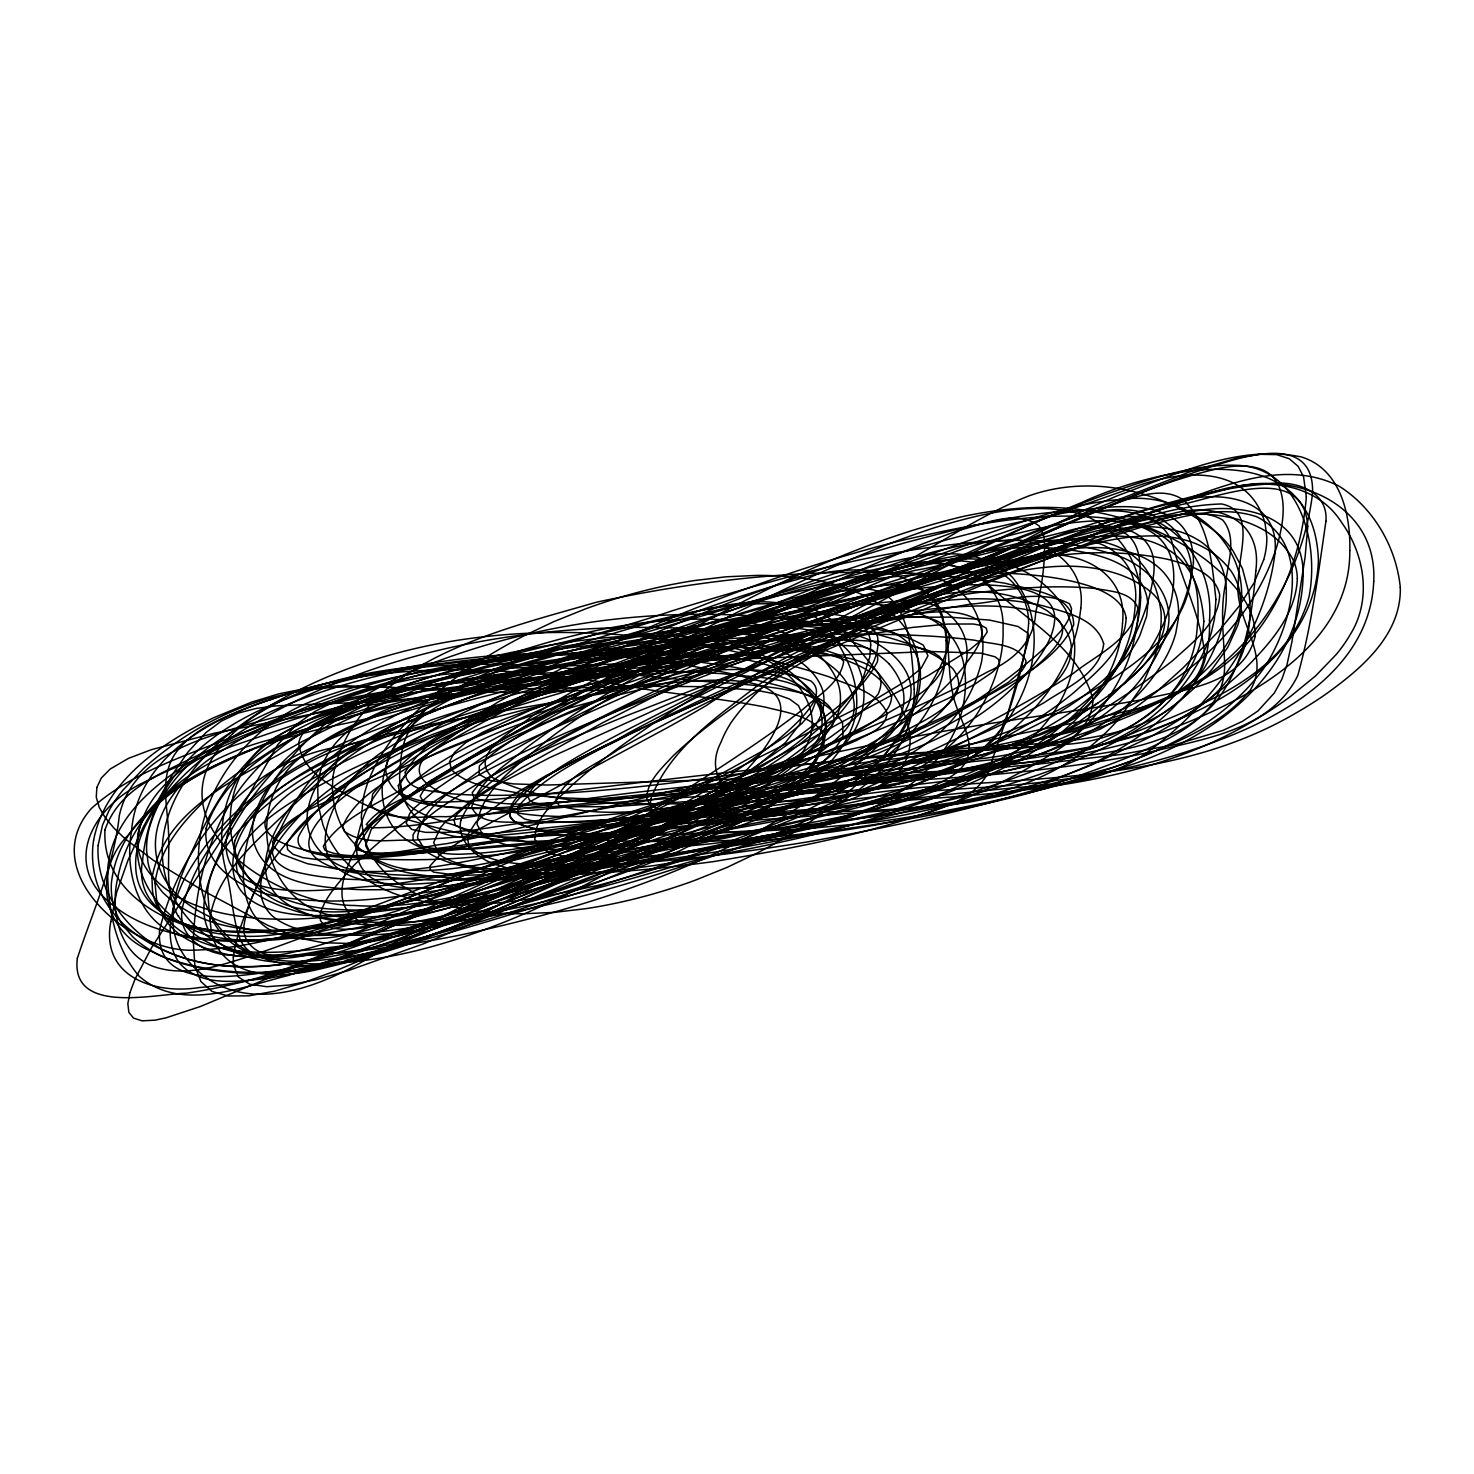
<?xml version="1.0" encoding="UTF-8"?>
<svg xmlns="http://www.w3.org/2000/svg" width="1474" height="1474" viewBox="0 0 1474 1474"><rect width="100%" height="100%" fill="white"/><g stroke="black" fill="none" stroke-linecap="round" stroke-linejoin="round"><path stroke-width="1.5" d="M1040.423 729.096C1060.893 706.672 1075.338 677.395 1074.693 646.515A338.228 169.621 -19.7 0 0 1065.186 608.965C999.225 508.327 858.052 586.67 770.386 608.909C655.893 647.068 534.491 668.993 429.468 731.417A497.77 249.64 -19.7 0 0 386.704 757.323C355.197 780.243 316.947 800.511 298.651 836.384A40.166 20.139 -19.7 0 0 304.381 850.148C336.975 862.714 373.272 855.196 407.248 854.201C459.206 849.872 511.036 843.847 563.086 840.53C713.084 826.066 881.415 847.9 1011.053 755.407A191.03 95.81 -19.7 0 0 1040.478 729.096M396.709 733.278L414.323 713.527L435.143 694.217A295.205 148.045 -19.7 0 1 523.159 636.234M232.505 733.886C142.554 817.941 272.506 905.165 354.221 905.478C430.04 910.582 503.518 885.137 573.183 858.163C661.439 822.658 747.042 780.999 834.229 743.007C885.929 719.957 938.441 698.418 988.317 671.518C1013.338 660.536 1034.472 641.466 1035.651 612.539C1041.234 588.9 1045.563 564.56 1044.292 540.166A147.934 74.197 -19.7 0 0 1043.721 535.688L1039.096 525.905C1015.531 508.862 984.521 524.081 959.592 530.179C899.822 550.963 842.741 578.508 784.831 603.824C705.678 639.827 624.184 670.91 539.981 692.946C464.771 715.701 365.478 731.38 331.632 813.114C295.003 901.48 425.249 885.985 473.504 877.325C611.821 850.48 754.356 840.899 888.472 795.739A287.522 144.194 -19.7 0 0 950.251 768.986L971.55 757.286L985.314 747.779L994.231 739.34L1001.657 728.727L1008.179 712.329L1027.968 641.448L1028.907 636.879L1027.525 632.917L1018 626.468L989.551 620.075L948.648 617.109L883.423 617.459A963.904 483.417 -19.7 0 0 833.068 620.167C731.141 626.708 631.167 649.85 529.35 657.349C437.41 665.456 338.154 663.503 257.213 714.245A136.585 68.504 -19.7 0 0 232.542 733.905M845.376 794.947L866.196 775.637L883.81 755.886A295.205 148.045 -19.7 0 0 917.307 690.403L919.242 671.941L917.233 654.511M1108.669 695.231C1142.571 673.286 1195.617 617.993 1142.092 585.657A206.765 103.696 -19.7 0 0 1121.217 575.155C1071.119 557.006 1016.71 569.775 967.331 583.962C903.193 603.64 840.77 628.477 776.909 649.039C647.639 700.795 489.036 700.647 387.072 805.688C363.857 831.852 309.614 906.989 368.426 924.53C429.966 927.533 488.097 900.761 546.836 886.15C677.782 847.974 816.301 837.656 942.844 784.223A471.072 236.245 -19.7 0 0 1038.101 739.487L1075.08 718.004L1098.001 702.914M270.94 705.106C439.473 607.233 649.057 619.135 829.125 676.842C849.227 685.742 876.809 691.03 886.961 712.734C886.482 728.267 867.817 734.052 856.468 740.501C826.195 753.711 794.431 763.035 762.942 772.8C676.142 798.595 589.029 824.685 506.835 863.193C435.641 893.834 368.076 935.566 291.76 952.499C252.92 962.282 211.003 947.192 186.277 916.275A396.322 198.75 -19.7 0 1 168.22 885.303C146.903 826.527 186.129 766.222 231.989 731.767A246.766 123.761 -19.7 0 1 270.976 705.125M523.141 636.215L553.69 621.696L585.436 608.909A295.205 148.045 -19.7 0 1 694.309 580.572L726.111 576.795L756.678 575.413A295.205 148.045 -19.7 0 1 844.842 587.555L865.735 595.993L883.442 606.551A295.205 148.045 -19.7 0 1 917.215 654.511M639.9 729.427C603.419 746.507 566.385 763.016 532.63 785.2C519.143 791.833 496.406 814.588 519.714 824.316C578.14 845.007 642.056 840.954 703.153 841.488A731.878 367.044 -19.7 0 0 749.142 839.111C842.188 831.41 934.903 817.296 1025.407 794.118C1110.677 769.668 1207.003 744.849 1262.592 669.933C1291.556 628.219 1314.218 545.196 1256.548 516.674C1218.943 504.329 1179.016 517.706 1142.239 526.955C1078.213 546.117 1015.899 570.53 953.475 594.243A1915.021 960.403 -19.7 0 0 886.04 621.236L795.647 659.652L653.479 723.237M252.57 749.511C193.076 774.605 118.989 811.271 111.361 883.46A260.032 130.412 -19.7 0 0 113.203 903.746L115.101 910.103A251.151 125.953 -19.7 0 0 122.618 924.861L132.531 936.58A266.26 133.526 -19.7 0 0 165.328 957.768C275.841 996.258 392.876 951.117 496.13 909.955A863.082 432.84 -19.7 0 0 542.856 890.056C608.043 861.129 671.241 827.983 733.923 794.062C783.763 764.251 840.475 739.893 878.099 694.162C896.155 654.861 822.639 655.985 801.211 650.882C745.494 645.981 689.408 646.22 633.544 648.542A934.313 468.566 -19.7 0 0 587.039 651.545C494.306 662.342 398.717 667.906 310.719 701.606C239.322 730.035 185.742 808.01 201.035 885.966C211.224 949.606 282.087 976.949 339.204 961.951M261.967 745.715L298.669 732.338A453.808 227.586 -19.7 0 1 428.16 699.542L473.154 692.817L594.004 678.316L783.836 649.186L836.882 644.949L861.848 646.589L870.323 649.131A35.136 17.614 -19.7 0 1 877.288 661.918C859.655 696.189 823.487 716.143 794.412 739.745C657.957 835.869 509.009 919.831 345.929 960.293M267.402 700.703C206.157 720.233 136.806 760.363 131.481 831.686C123.466 875.998 141.928 933.282 193.499 938.293C266.739 948.574 340.328 931.015 411.891 916.754C491.026 898.09 570.53 878.909 645.981 848.121A383.056 192.099 -19.7 0 0 682.978 831.631C735.766 803.533 794.375 776.853 830.82 727.659C840.659 713.176 825.477 699.21 811.769 696.17C786.066 687.805 758.907 685.797 732.154 683.254C629.343 677.837 526.789 656.63 423.572 667.132C365.736 672.494 308.6 685.318 254.081 705.401C225.264 716.917 192.818 728.045 174.448 754.743C159.505 778.622 167.778 807.402 168.589 833.565C169.952 860.982 164.167 890.628 177.967 915.815M268.747 700.316C389.965 656.022 521.151 666.764 645.575 689.261C685.594 695.378 725.963 699.321 765.706 707.207C785.292 712.347 808.931 714.945 822.363 731.804L823.948 744.996C807.863 779.359 770.92 796.586 740.574 816.209C684.747 847.182 625.824 872.111 565.961 894.092C464.678 927.975 358.901 962.817 250.709 954.802M1003.665 771.436L957.621 779.691L887.938 787.982L611.986 806.683L552.732 806.831L532.556 802.353L529.332 799.848L528.134 796.752C532.519 782.491 548.568 776.006 559.604 767.549C583.391 752.735 608.228 739.764 633.046 726.811C720.583 682.665 806.61 635.644 893.299 589.895C963.628 553.395 1035.761 520.138 1110.162 492.795C1151.526 478.718 1194.29 463.444 1238.621 465.379C1301.56 469.082 1318.99 545.269 1309.096 596.491C1287.226 678.759 1194.032 707.483 1124.128 736.889A468.935 235.177 -19.7 0 1 1075.265 753.177A432.674 216.991 -19.7 0 1 1003.665 771.436M624.865 655.23L743.854 633.304L815.748 621.641A1136.878 570.162 -19.7 0 1 872.313 614.326C932.95 611.028 998.69 595.128 1056.821 618.398C1072.648 632.217 1051.865 651.324 1041.621 661.384C1020.266 680.804 995.963 696.631 971.311 711.5A427.736 214.522 -19.7 0 1 927.496 735.6C845.081 779.599 752.68 796.973 663.318 820.871C593.322 840.567 525.647 867.467 456.092 888.546C404.429 902.899 349.633 919.887 295.795 907.781C214.135 888.398 209.013 772.781 279.139 735.029C379.242 678.795 498.396 679.864 608.522 658.104M655.617 646.109C724.766 637.413 795.241 611.728 865.072 625.142A57.597 28.89 -19.7 0 1 877.583 636.971C880.881 660.444 862.511 680.14 849.356 697.534A311.898 156.41 -19.7 0 1 831.981 716.253C761.358 785.384 665.658 818.07 576.26 855.049C507.001 881.968 440.615 915.52 376.681 953.291C324.298 985.609 247.135 1018.866 194.992 968.16A277.738 139.293 -19.7 0 1 183.531 954.544C160.777 920.439 178.888 878.412 194.697 845.523C213.914 804.196 238.088 762.979 276.651 736.889C386.133 670.91 518.811 670.173 641.411 648.486M588.955 661.347C694.236 648.634 794.504 607.528 900.577 601.134C940.983 595.275 976.728 627.942 964.715 668.68C951.154 728.598 883.718 749.547 832.147 765.559C694.199 798.982 561.318 849.061 432.914 909.274C380.366 929.836 327.781 958.671 270.074 959.058C256.458 958.008 243.118 949.882 239.138 936.359C232.173 915.391 231.768 892.931 226.277 871.576C213.804 827.725 226.499 775.877 264.952 749.087A102.406 51.369 -19.7 0 1 271.713 744.407L275.933 741.698C367.376 684.765 477.76 678.74 581.401 662.379M376.128 858.955C346.427 857.149 316.265 854.754 287.927 845.044C276.633 841.267 259.756 831.723 266.481 817.388C284.408 790.285 316.468 777.351 343.792 761.874C382.079 742.749 421.619 726.258 461.509 710.818A1009.377 506.208 -19.7 0 1 539.889 682.499C708.589 625.547 885.653 599.144 1054.721 543.409C1096.251 529.092 1141.06 556.675 1135.256 603.879C1132.235 663.079 1090.871 719.404 1033.79 737.037C977.115 750.966 918.855 757.691 862.069 771.381C715.645 800.843 573.736 857.979 422.688 859.637A569.13 285.422 -19.7 0 1 376.128 858.955M192.412 937.022C285.68 951.117 378.007 918.818 464.402 887.274C557.412 850.332 652.042 817.867 746.526 785.052C778.106 772.358 834.818 752.256 819.526 707.889C803.588 673.047 766.388 653.645 730.975 643.935A286.896 143.881 -19.7 0 0 697.994 637.726C619.633 629.582 541.105 644.967 465.084 662.766A706.636 354.386 -19.7 0 0 405.682 678.777C316.744 706.543 227.715 736.982 145.631 781.552C92.051 805.762 58.37 866.657 116.243 907.671A288.241 144.544 -19.7 0 0 192.394 937.04M889.356 664.166C944.189 730.091 829.807 773.353 786.305 797.305C705.493 835.15 621.346 865.072 537.992 896.708C449.791 929.449 360.854 962.927 267.678 978.349C238.659 981.26 201.459 987.783 179.644 963.259C166.396 945.626 169.178 921.637 175.185 901.812A343.792 172.421 -19.7 0 1 183.863 879.978C250.893 754.467 403.655 716.088 531.359 684.581C606.09 668.533 680.435 650.181 755.941 638.021C794.173 632.954 835.887 630.614 870.747 650.089A226.517 113.59 -19.7 0 1 889.356 664.166M250.598 954.912A201.348 100.969 -19.7 0 1 178.262 915.704M845.357 794.947A295.205 148.045 -19.7 0 1 757.378 852.949L726.848 867.486L695.083 880.273A295.205 148.045 -19.7 0 1 586.21 908.61L554.427 912.369L523.86 913.751A295.205 148.045 -19.7 0 1 435.696 901.627L414.784 893.189L397.096 882.631A295.205 148.045 -19.7 0 1 363.323 834.653L361.277 817.222L363.212 798.761A295.205 148.045 -19.7 0 1 396.727 733.278M946.087 640.674C949.127 730.607 860.466 784.021 784.868 807.623C704.535 834.468 622.139 854.588 540.792 878.117C469.985 896.763 397.833 913.585 324.317 915.428C289.917 916.644 233.776 910.914 232.837 865.883A190.57 95.57 -19.7 0 1 235.269 848.084C253.51 793.03 311.862 766.848 359.914 742.822C428.05 712.163 498.175 686.221 567.877 659.431C643.567 631.977 718.133 600.729 796.015 579.835C851.788 561.152 942.641 562.644 946.087 640.674M969.229 746.341C970.537 770.662 943.784 781.386 925.267 789.364C860.503 813.593 793.288 830.673 727.401 851.548C598.297 886.077 466.226 935.972 330.471 919.021A339.333 170.173 -19.7 0 1 298.356 911.872C134.945 863.377 339.978 772.708 398.92 748.11C474.978 715.387 555.532 695.433 634.483 671.167C700.869 651.397 763.735 621.973 829.088 599.328C865.57 585.97 933.724 566.311 943.636 621.457C950.233 645.059 947.432 669.988 952.812 693.793C956.258 711.942 967.626 727.769 969.229 746.341M1140.047 574.27C1140.121 607.067 1137.744 640.877 1123.538 670.965A346.132 173.6 -19.7 0 1 1114.952 687.492C1101.631 710.45 1083.501 730.496 1062.478 746.636C959.979 816.909 834.468 841.47 713.969 861.535C646.754 870.655 578.821 876.514 510.962 872.829C481.814 869.678 450.841 867.854 425.673 851.161L417.492 837.729C421.546 806.038 453.863 790.525 476.636 772.929C510.244 750.763 545.693 731.546 581.53 713.287C709.694 646.92 848.066 604.395 985.019 560.525C1027.802 554.408 1143.621 481.814 1140.047 574.27M1209.491 620.13C1213.968 764.969 1023.435 736.226 929.726 752.624C807.807 762.684 686.239 776.724 564.837 791.704C532.003 795.61 499.17 799.498 466.153 801.377C444.706 801.395 421.03 805.762 401.96 793.399L400.615 783.026C413.07 760.695 436.286 747.908 456.424 733.481C495.78 708.865 537.089 687.621 578.858 667.427C684.249 617.846 793.104 575.321 904.999 542.782C970.74 525.463 1038.322 507.498 1106.974 510.925C1168.993 507.885 1214.429 559.494 1209.491 620.13M1400.3 587.573C1401.461 635.331 1360.52 669.38 1325.108 694.659A245.237 122.987 -19.7 0 1 1296.199 712.882C1188.32 776.337 1059.751 776.706 938.735 786.232C880.807 789.548 823.561 802.575 765.411 801.58C730.551 805.523 703.522 775.545 720.878 742.491A207.613 104.12 -19.7 0 1 730.864 722.923C775.158 659.265 852.543 632.438 920.789 602.774C998.746 571.378 1077.476 541.898 1155.376 510.373C1212.77 491.155 1279.174 456.295 1338.853 486.033C1373.455 507.517 1396.412 547.296 1400.3 587.573M182.371 907.597C176.475 937.169 205.863 954.784 231.529 955.226C263.809 958.671 296.348 955.594 328.61 953.715A694.051 348.067 -19.7 0 0 459.888 935.142C614.916 901.996 774.016 847.753 889.78 734.9C912.885 709.16 937.482 681.836 947.487 647.878C958.376 617.237 917.141 612.908 896.542 619.154C829.899 630.098 766.204 653.535 701.034 670.633C590.208 702.195 474.388 710.136 363.286 740.335C283.469 763.993 203.725 824.519 182.371 907.597M320.466 912.793L320.411 920.531L324.648 925.709C347.993 934.332 373.364 925.101 396.838 921.287C429.321 913.714 461.362 904.428 493.348 895.068C559.844 875.519 626.21 854.865 694.457 842.188C780.133 826.582 868.131 818.402 949.551 785.347C1029.202 754.43 1105.684 713.692 1172.77 660.555C1192.116 642.664 1218.666 623.557 1219.698 594.796C1214.687 571.599 1187.528 564.634 1167.684 559.309C1093.468 543.611 1016.526 557.891 945.976 582.654C856.136 615.616 767.42 651.582 678.206 686.221C564.487 733.26 443.6 776.964 354.257 865.035C341.618 879.628 326.804 894.055 320.466 912.793M398.293 785.66C402.715 814.772 441.555 819.599 464.384 828.72C545.012 850.682 630.024 852.893 712.716 843.533A507.959 254.744 -19.7 0 0 808.434 826.859C882.797 809.613 955.078 783.892 1024.283 751.758C1073.09 730.404 1118.158 698.326 1147.491 653.093A346.887 173.969 -19.7 0 0 1170.19 605.261C1200.997 473.578 1024.356 530.824 965.12 548.144C858.605 585.768 758.815 640.324 651.084 674.908C595.054 694.328 538.415 712.034 483.011 733.241C454.047 747.502 414.489 755.001 398.293 785.66M400.228 768.359C393.945 815.398 438.11 842.925 480.874 836.642C573.073 831.078 663.687 810.608 754.522 794.781C857.297 773.574 962.725 756.199 1058.056 710.21C1113.239 679.367 1193.903 638.187 1191.268 564.524A245.642 123.19 -19.7 0 0 1184.709 543.961C1161.659 500.349 1103.952 505.398 1064.615 520.322C966.318 556.619 868.37 595.349 764.287 612.447C667.998 633.286 568.651 643.862 476.102 679.201C447.377 691.711 416.387 709.16 404.908 740.169C401.831 749.253 400.578 758.834 400.228 768.359M1307.751 526.439L1305.098 557.135L1291.943 641.761L1286.931 665.032L1281.717 679.514L1274.328 693.001L1257.893 711.002L1242.379 721.376L1223.015 730.367L1175.699 744.481L1121.438 754.43L1038.433 764.066A1718.094 861.645 -19.7 0 1 963.185 770.147L872.663 774.661L547.167 785.034L513.339 783.892L489.737 780.336L479.179 774.384L479.326 766.001C514.058 730.496 564.818 716.935 608.633 696.041C694.162 661.531 781.294 631.204 868.683 601.761C969.358 568.651 1070.069 535.375 1172.033 506.337C1210.154 501.178 1303.55 458.082 1307.751 526.439M209.916 918.799L211.556 934A199.598 100.103 -19.7 0 0 217.636 947.856C238.106 980.302 283.708 977.115 316.376 969.837C362.567 959.113 408.445 946.455 452.021 927.514A380.55 190.846 -19.7 0 0 483.49 913.364C576.242 863.359 668.827 813.095 763.035 765.835C788.258 749.179 830.47 728.285 823.118 691.711C817.646 673.231 801.193 660.481 784.389 652.595A184.25 92.401 -19.7 0 0 729.833 640.785C593.543 642.498 466.281 699.56 333.953 725.816C269.65 740.464 203.946 761.542 154.512 807.236A224.785 112.743 -19.7 0 0 128.772 834.487C91.812 871.189 101.835 931.55 150.993 951.117A297.122 149.003 -19.7 0 0 180.823 963.13C228.894 977.151 280.244 975.346 329.015 966.06C461.952 929.339 579.743 852.598 711.168 811.105C799.608 782.307 891.015 757.102 969.321 705.033C994.581 688.653 1019.087 670.965 1041.436 650.753C1053.099 638.5 1069.534 626.524 1071.561 608.541L1069.516 603.787C1039.483 587.96 1002.67 601.908 970.666 604.137C908.316 614.474 846.555 628.035 784.223 638.445C635.884 668.072 470.796 667.28 344.105 760.51C325.865 774.753 309.098 790.709 292.128 806.389C259.958 838.982 217.065 870.581 209.916 918.799M965.415 678.574C967.921 764.214 881.913 815.011 807.402 829.217C724.674 848.563 639.863 856.689 556.324 871.687C490.529 881.857 424.143 891.18 357.408 889.559C320.448 887.274 264.988 884.879 253.491 841.23A189.096 94.833 -19.7 0 1 252.791 824.887C260.861 773.224 313.409 745.973 355.842 725.171C420.938 695.525 490.179 676.253 559.659 660.057C644.193 642.443 728.211 621.917 813.537 608.43C870.894 597.928 962.577 600.323 965.415 678.574M151.988 878.264L152.448 890.37A221.819 111.25 -19.7 0 0 157.607 907.265C199.598 970.721 296.79 950.859 360.522 943.747C460.312 925.635 554.629 885.745 644.322 839.461C690.329 815.306 736.687 791.722 781.717 765.798C802.28 752.846 825.016 739.69 836.587 717.359C854.496 673.618 806.794 638.242 769.41 627.832A247.503 124.129 -19.7 0 0 732.357 620.186C604.193 611.157 480.892 661.163 365.478 711.039A852.506 427.552 -19.7 0 0 299.517 742.988C243.615 775.914 164.333 806.407 151.988 878.264M891.604 696.354C891.199 713.269 872.903 721.781 860.466 729.648C837.269 741.919 812.671 751.169 788.037 760.105C715.222 785.845 640.822 806.96 568.43 833.989C463.26 870.508 361.922 930.923 247.816 932.545A230.349 115.525 -19.7 0 1 222.15 931.31C184.84 929.283 137.358 910.932 135.737 867.412A235.508 118.104 -19.7 0 1 137.598 847.089C144.765 817.554 165.051 793.473 186.498 772.873A272.027 136.437 -19.7 0 1 213.196 750.229C351.512 651.361 528.613 619.891 695.765 628.864A649.923 325.938 -19.7 0 1 803.698 646.533C834.173 657.625 877.067 663.558 891.604 696.354M1250.136 609.388C1249.141 759.865 1029.11 751.095 926.391 767.106C794.173 776.982 661.605 785.476 530.677 807.347C477.779 814.035 425.212 827.688 371.724 827.78L366.271 824.537C382.116 803.883 410.288 797.01 431.974 783.947C470.022 765.78 508.512 748.534 547.001 731.307C659.504 680.933 772.542 631.443 881.857 574.344C931.66 549.931 976.765 516.25 1028.612 496.001C1093.026 472.73 1169.103 491.745 1220.214 535.688A344.363 172.698 -19.7 0 1 1233.204 551.184L1242.435 568.522L1248.902 593.064A456 228.691 -19.7 0 1 1250.136 609.388M193.297 941.333L194.881 965.82L200.925 981.61L212.035 991.431L228.23 996.019L249.051 995.816L274.127 991.283L303.036 982.845L335.335 970.961L370.637 956.055L448.557 918.965L710.984 781.533L878.983 697.239L904.299 682.038L921.01 668.57L927.957 655.764L923.332 645.17C877.048 619.283 820.465 626.726 769.391 624.994C699.855 627.298 630.577 634.981 561.999 646.699C458.138 668.422 344.308 688.855 263.183 762.721C214.172 808.342 195.618 876.33 193.297 941.333M870.692 644.967L869.807 656.925L863.561 676.566A240.981 120.85 -19.7 0 1 852.304 696.981C830.673 729.372 798.3 752.274 766.646 773.997C657.625 847.108 543.906 919.186 415.06 951.006A275.398 138.114 -19.7 0 1 351.217 961.914A286.804 143.844 -19.7 0 1 317.758 963.941C282.216 963.13 240.096 963.996 212.975 937.298C196.024 915.317 206.176 885.561 215.683 862.659C247.024 785.992 309.558 722.371 389.044 696.373C484.928 660.978 586.91 647.897 687.363 632.254C730.109 626.229 772.431 616.556 815.638 614.418C837.232 612.447 870.379 617.053 870.692 644.967M155.028 883.294L156.87 902.309L165.051 919.371A227.033 113.848 -19.7 0 0 178.999 933.982C235.435 973.798 309.651 954.397 371.208 939.141C454.784 916.257 533.293 879.02 613.939 847.955A754.706 378.486 -19.7 0 1 655.23 832.81C718.428 808.729 788.774 793.731 840.493 747.594C875.298 717.838 871.908 654.161 827.025 636.086A129.012 64.709 -19.7 0 0 799.737 628.587C728.027 622.912 658.436 646.957 587.813 655.175C514.463 665.437 440.007 674.779 370.6 702.066A320.761 160.869 -19.7 0 0 308.711 729.427L273.888 748.737L241.865 769.87A278.181 139.514 -19.7 0 0 215.149 791.077C188.046 815.73 159.634 845.265 155.028 883.294M1215.939 599.531L1214.484 618.73L1211.536 631.849A291.539 146.202 -19.7 0 1 1203.539 652.503A302.188 151.546 -19.7 0 1 1193.94 669.712C1169.693 708.92 1130.484 738.013 1086.043 750.119C1026.088 767.401 964.88 780.041 904.188 794.375C810.221 814.975 715.774 834.376 620.093 845.118C575.1 846.887 524.689 858.384 483.269 835.5L477.042 824.371C482.661 786.176 520.322 764.122 546.983 740.372A419.556 210.413 -19.7 0 1 577.937 718.188C702.379 632.199 855.952 612.189 993.55 555.956C1066.789 525.96 1137.394 487.839 1214.816 469.322C1236.152 464.586 1266.885 461.454 1278.4 485.001C1286.784 503.997 1282.656 525.628 1277.295 544.864C1259.036 604.966 1214.926 654.622 1162.304 687.603A198.069 99.329 -19.7 0 1 1128.439 706.378C1036.683 749.326 935.511 765.153 836.55 782.473C751.224 794.394 666.414 812.303 580.203 816.485A332.24 166.617 -19.7 0 1 547.204 815.97C520.598 816.099 362.383 791.833 440.966 744.886C578.324 684.139 727.272 654.29 867.725 601.374A1494.894 749.713 -19.7 0 0 952.904 569.904C1011.533 548.42 1067.821 520.948 1126.486 499.631C1144.285 494.251 1165.602 488.373 1182.498 499.391C1210.301 523.675 1212.015 565.261 1215.939 599.531M1238.529 580.295C1232.43 618.14 1272.486 654.087 1250.21 690.219C1220.933 725.834 1175.497 742.693 1134.096 760.013A250.617 125.677 -19.7 0 1 1112.594 767.53L1056.434 782.657L907.505 814.33L780.409 838.503L699.524 850.995L628.679 858.2L598.905 859.176L573.883 858.034L554.353 854.552L541.087 848.434L534.804 839.443C535.099 815.509 557.19 800.382 572.373 784.85C595.809 764.103 621.107 745.586 646.92 727.953C758.299 650.531 886.666 603.585 1014.462 561.152C1083.114 542.764 1149.296 506.061 1221.485 503.961C1257.027 510.815 1237.699 555.938 1238.529 580.295M1325.918 521.299C1318.438 572.741 1311.676 625.326 1297.802 675.461C1270.643 731.509 1200.241 739.414 1146.293 753.011C1029.994 776.89 911.043 780.649 792.828 786.103C726.627 789.585 660.61 795.886 594.483 800.382C554.703 800.658 512.583 810.037 473.983 797.95L472.214 792.644L477.797 785.587L490.031 776.964L508.217 766.922L559.586 743.246L626.266 715.867L898.937 609.72L1052.933 543.28L1099.807 524.891A466.318 233.869 -19.7 0 1 1137.062 512.215C1179.919 499.06 1223.66 486.991 1268.58 483.933C1293.564 479.824 1328.59 490.16 1325.918 521.299M243.652 862.787C235.6 980.652 369.145 932.581 431.44 908.445C585.786 850.351 744.702 803.791 895.381 736.447C915.317 723.237 978.331 701.735 952.572 668.422C931.771 648.928 902.899 641.798 876.256 634.004C722.186 598.481 555.698 610.77 409.754 672.273C331.005 706.82 254.118 772.597 243.652 862.787M517.89 806.96L517.706 814.127L524.56 819.047L537.789 821.902L580.664 822.252L641.024 816.817L752.698 801.414L1050.575 755.112L1093.045 747.078L1135.791 735.471A239.672 120.205 -19.7 0 0 1171.425 722.389C1240.887 694.807 1315.84 641.964 1318.419 560.083C1313.408 430.371 1157.532 467.424 1080.811 502.91C991.302 539.06 907.579 587.463 822.492 632.678C757.783 666.819 692.025 698.897 627.556 733.499C590.319 756.199 546.375 772.855 517.89 806.96M385.617 768.617C388.933 814.698 464.107 805.633 495.927 809.042C569.296 808.876 641.78 795.978 714.098 785.163C796.937 771.068 880.733 765.006 964.493 759.994C1033.9 756.088 1106.477 730.072 1147.14 670.615A240.262 120.5 -19.7 0 0 1161.42 645.391C1185.225 602.682 1148.688 561.926 1107.435 552.621C1043.592 533.404 975.493 540.35 910.637 550.226C829.567 563.529 750.598 586.763 672.181 610.807C595.772 636.602 514.094 652.3 444.78 695.452A141.928 71.176 -19.7 0 0 421.417 713.195L411.891 722.389A164.001 82.249 -19.7 0 0 399.841 736.65L389.007 755.499L385.617 768.617M233.316 957.621L233.426 964.973L238.456 977.059L249.732 984.19L266.794 986.714L289.18 985.056L316.431 979.584L348.085 970.666L422.762 944.097L556.288 888.122L943.084 717.267L987.119 695.286L1008.4 682.296L1021.795 670.799L1025.149 665.677L1026.051 660.978C1017.3 643.069 991.689 644.58 974.811 640.25C937.888 635.46 900.614 634.502 863.414 634.133C757.507 633.857 651.195 641.927 547.517 664.24C475.457 680.933 402.126 703.08 342.447 748.423C302.41 778.53 280.355 824.795 262.925 870.36C252.551 899.177 237.13 926.87 233.316 957.621M307.421 813.058C303.478 846.408 335.593 872.221 367.155 871.466C448.354 873.179 526.126 843.92 606.146 834.192C726.424 812.156 858.329 823.1 967.386 760.105C1023.877 723.163 1059.253 634.686 1012.509 577.366C973.116 539.226 914.543 555.974 867.762 567.711C790.875 589.95 714.042 612.429 637.21 634.889C558.222 659.228 478.7 683.439 403.894 719.036C365.183 739.837 313.851 764.232 307.421 813.058M107.584 871.116C108.081 907.597 114.622 947.745 139.146 976.23C180.934 1012.675 241.496 987.027 288.204 975.512C421.159 930.352 550.023 872.848 674.797 808.6A494.969 248.222 -19.7 0 0 715.627 784.297A500.828 251.17 -19.7 0 0 734.936 771.639C758.041 755.775 780.962 739.229 800.493 719.017C808.986 709.731 824.887 692.283 810.921 680.988C749.934 658.252 680.785 676.621 617.274 674.318C487.599 681.393 351.254 678.98 232.081 738.142A249.161 124.958 -19.7 0 0 202.693 754.098C159.689 780.188 110.568 816.172 107.584 871.116M207.576 890.517L209.234 910.563A221.561 111.121 -19.7 0 0 217.544 928.417C238.751 958.008 278.77 963.296 312.543 960.882C368.334 956.829 422.246 940.578 475.697 925.064A2209.895 1108.282 -19.7 0 0 534.859 907.026C622.949 878.228 711.942 851.143 797.213 814.588C844.86 793.252 891.954 760.676 912.922 711.039A261.064 130.928 -19.7 0 0 918.892 691.398C934.571 608.062 827.08 621.954 777.664 628.569C688.321 640.95 602.405 669.509 515.9 693.941C446.677 714.116 376.625 734.955 314.128 771.823A257.858 129.325 -19.7 0 0 275.933 797.471C246.029 821.405 213.011 850.351 207.576 890.517M1140.655 597.375C1137.504 704.793 1014.315 745.77 931.55 775.416C810.295 809.466 683.273 811.584 559.475 831.52C505.637 839.038 451.892 847.421 397.777 852.838C373.88 853.317 347.495 860.374 324.925 850.111L323.267 846.242C344.013 814.017 385.525 801.193 416.534 780.501C524.67 722.573 632.972 664.903 742.509 609.665C804.822 579.061 867.928 549.507 934 527.876C979.233 514.297 1027.654 501.657 1074.822 512.583C1112.962 521.851 1140.268 558.591 1140.655 597.375M1226.313 593.082C1226.829 639.274 1200.702 681.467 1168.329 712.568A209.05 104.838 -19.7 0 1 1091.055 764.527L1046.835 783.136L1007.866 794.523L968.013 802.409L926.649 807.697L733.739 821.681L539.926 843.533L471.514 849.116L438.018 848.969L425.968 847.347L417.566 844.51L413.125 840.346L413.052 834.708C425.599 813.851 449.165 802.869 468.529 789.364C503.924 767.696 540.608 748.258 577.495 729.298C690.643 671.278 807.365 619.67 928.712 581.346C989.883 562.884 1050.833 542.635 1113.662 530.474C1160.886 518.572 1227.142 532.851 1226.313 593.082M1224.581 662.876C1226.626 716.493 1168.624 739.672 1127.757 757.489C1025.149 798.539 916.441 822.363 807.936 841.82C727.327 854.994 645.962 865.404 564.155 865.883C532.464 863.285 495.301 867.891 468.972 846.666L467.147 835.666L476.047 821.995L482.256 816.191L509.359 796.881L546.504 775.398L605.851 745.033L708.939 696.152L799.369 654.53L885.211 617.145A1498.561 751.537 -19.7 0 1 952.241 590.005C1012.417 567.066 1072.648 543.98 1134.427 525.702C1162.489 520.156 1195.506 504.624 1222.665 519.972C1237.884 538.01 1227.326 563.639 1225.428 584.478C1219.993 610.402 1223.862 636.75 1224.581 662.876M1028.631 623.539C1024.541 675.461 1003.628 724.508 987.617 773.703C971.2 802.759 934.7 810.682 904.981 818.936C842.244 833.271 777.848 837.564 714.429 847.882C598.905 867.081 481.243 891.733 363.838 874.193C227.401 855.491 382.448 768.451 425.599 745.218A540.479 271.05 -19.7 0 1 468.106 723.439A516.674 259.111 -19.7 0 1 524.32 698.4C630.301 657.072 740.317 627.132 845.984 584.828C890.48 571.064 939.896 550.613 986.585 565.979A162.029 81.254 -19.7 0 1 997.198 570.88C1016.784 580.719 1028.999 601.724 1028.631 623.539M1126.173 618.325C1124.459 650.642 1095.606 672.899 1073.404 692.946A267.881 134.355 -19.7 0 1 1037.899 718.575L998.414 741.053A192.117 96.344 -19.7 0 1 958.745 758.097C898.9 779.967 835.076 786.011 772.855 797.803C691.38 812.69 611.47 839.996 528.024 841.488C477.207 840.383 427.442 826.417 379.463 810.663A460.809 231.105 -19.7 0 1 360.448 802.482C336.514 788.737 302.446 773.942 298.706 743.191C301.359 727.769 318.439 721.763 330.95 716.124C354.608 706.949 379.371 701.053 403.95 694.991C577.163 657.238 743.78 586.781 922.024 574.289A546.43 274.035 -19.7 0 1 998.34 572.815C1029.147 574.16 1060.359 576.647 1089.857 586.173C1105.113 591.535 1123.833 600.287 1126.173 618.325M110.808 921.619C100.398 976.967 154.549 994.545 198.695 987.635C245.31 983.305 290.931 971.698 335.925 959.242A499.557 250.543 -19.7 0 0 413.07 933.355C523.196 891.346 624.35 829.788 722.831 765.78C750.174 747.76 777.332 729.372 803.127 709.178C818.125 695.249 839.904 683.439 843.699 661.66L838.448 654.714L826.048 650.642L807.236 649.076L753.325 652.153L682.444 661.273L469.174 692.559L384.622 701.348L276.283 705.862L256.476 708.386L238.493 713.011L221.413 721.062L205.936 732.596L188.027 751.98L172.44 774.513L143.457 826.601L127.998 860.245L116.686 892.304L110.808 921.619M317.721 784.776L318.089 804.822L322.935 824.795A420.403 210.837 -19.7 0 0 337.988 852.93C399.362 929.983 514.997 903.009 597.504 885.487C718.464 854.017 833.805 804.454 946.474 750.948C988.741 727.493 1127.131 670.873 1046.798 610.512C966.612 563.787 874.893 616.685 793.896 634.096C684.655 662.987 571.23 668.754 460.478 689.574C405.921 701.2 325.643 717.617 317.721 784.776M1147.841 603.787L1146.661 616.187L1139.678 635.957A200.906 100.766 -19.7 0 1 1127.002 656.317C1037.07 758.189 886.206 772.8 761.339 802.962C665.327 822.031 573.46 856.873 478.258 879.13C436.083 891.512 338.615 903.101 359.509 829.42A245.476 123.116 -19.7 0 1 369.403 804.214C425.046 713.066 540.7 693.904 632.567 656.943C761.929 619.485 886.445 556.14 1022.514 547.517A260.916 130.854 -19.7 0 1 1057.982 548.549C1092.179 552.05 1144.561 561.244 1147.841 603.787M1306.332 496.996C1301.063 561.52 1273.72 628.164 1220.583 667.74A138.722 69.573 -19.7 0 1 1192.963 685.318C1090.944 735.342 976.543 752.735 865.349 770.091C771.142 782.123 676.566 791.059 582.119 800.861C529.774 802.98 475.033 815.988 423.628 802.335L420.164 796.163L425.028 787.816L437.428 777.535L456.553 765.54L511.81 737.405L584.367 705.327L755.83 636.897L1014.001 540.479L1191.969 471.017L1239.837 457.327L1259.975 454.305L1276.631 454.618L1289.326 458.764L1298.152 466.374L1303.587 476.913L1306.332 496.996M1349.797 550.576C1350.589 634.354 1270.938 685.926 1202.692 715.83A278.549 139.698 -19.7 0 1 1167.813 730.054C1099.162 756.199 1025.499 762.998 952.996 770.331A989.294 496.148 -19.7 0 0 922.706 773.887C858.513 782.197 794.726 793.27 730.478 801.174C674.097 804.915 614.603 821.202 559.162 805.744L555.919 800.198C566.827 774.845 596.896 764.711 618.159 749.64C654.29 729.059 691.435 710.302 728.635 691.767C798.337 657.054 868.886 624.018 937.593 587.371C997.585 555.072 1056.618 520.598 1119.816 494.785C1177.284 473.799 1238.934 444.135 1301.413 456.958C1340.437 468.898 1350.755 514.61 1349.797 550.576M98.095 845.523C95.681 888.693 124.903 929.062 161.79 949.053C221.155 978.496 290.378 964.77 352.36 952.259C427.552 935.216 499.152 905.773 569.719 875.28C631.296 848.361 695.599 821.515 743.707 772.984A244.389 122.563 -19.7 0 0 760.234 754.08C847.771 637.966 630.854 694.567 583.114 690.311A802.243 402.328 -19.7 0 1 537.807 692.098C474.849 694.217 412.13 686.239 349.227 686.958C284.335 687.068 220.584 709.418 168.662 748.073A227.512 114.106 -19.7 0 0 143.475 768.654L123.208 789.861A190.957 95.773 -19.7 0 0 108.671 811.271L102.48 825.256L98.095 845.523M1103.676 643.806C1100.267 673.931 1066.236 687.547 1044.053 702.711C1001.38 726.516 956.221 745.42 910.803 763.256A1024.19 513.652 -19.7 0 1 838.743 789.732C683.439 837.195 530.714 892.673 375.465 940.154C342.834 948.298 309.577 957.16 275.675 955.521C259.019 955.576 241.589 943.673 243.984 925.396C252.017 875.869 289.954 837.766 323.893 803.57C433.669 694.236 595.625 688.8 737.332 653.701C825.495 630.761 912.903 591.148 1006.023 600.102A307.2 154.07 -19.7 0 1 1042.505 605.667C1064.873 612.078 1096.269 618.196 1103.676 643.806M1297.323 578.508C1296.051 614.547 1269.962 643.438 1245.954 667.777A311.622 156.281 -19.7 0 1 1150.181 736.945L1091.958 764.822A288.701 144.784 -19.7 0 1 1055.402 778.438L1018.552 789.53L981.444 798.632L896.524 813.759L702.416 838.061L486.07 871.595L448.299 874.082L433.743 872.184L430.353 869.918L430.021 865.975L440.45 854.386L478.571 829.383L666.543 728.119A908.813 455.779 -19.7 0 0 706.507 705.42C801.653 640.195 908.832 601.005 1017.005 563.492C1072.169 543.114 1127.223 517.982 1186.662 513.947C1225.815 512.51 1273.923 522.515 1293.435 560.396A179.644 90.098 -19.7 0 1 1297.323 578.508M332.903 776.724L332.424 787.227A335.353 168.183 -19.7 0 0 337.878 817.167C351.033 854.736 392.839 872.884 430.519 870.323C496.535 867.283 559.291 843.976 621.678 824.169C722.647 786.729 830.304 769.631 928.878 725.484A420.458 210.874 -19.7 0 0 968.879 706.359C1006.208 684.139 1053.228 665.769 1073.68 624.994C1073.698 592.603 1028.963 589.932 1005.36 583.28C869.66 561.962 730.127 573.423 596.417 602.221C501.86 629.822 354.608 661.992 332.903 776.724M1303.127 575.873C1300.031 681.854 1198.841 748.626 1105.205 772.413C1036.369 792.367 966.281 808.378 895.4 819.194A640.471 321.203 -19.7 0 1 866.472 823.063L808.986 828.499L737.848 832.257L657.22 834.689L589.895 834.229L548.144 830.967L527.287 826.932L513.763 821.092L510.225 817.407L509.378 810.442C537.291 771.031 588.771 756.936 629.453 734.144C700.574 701.274 773.224 671.849 845.652 642.019C904.575 617.956 962.946 592.548 1021.998 568.78C1072.611 548.789 1123.372 528.447 1176.399 515.734C1226.515 499.594 1304.601 506.89 1303.127 575.873M1093.063 700.003C1089.397 750.469 1024.338 755.683 987.985 772.044C846.297 813.63 701.587 846.408 555.661 868.997A620.572 311.235 -19.7 0 1 496.959 874.358L439.602 875.98A750.911 376.589 -19.7 0 1 390.776 874.543L345.248 870.471L307.421 863.709L281.737 854.238L273.501 846.371L272.543 841.967C286.527 813.077 323.912 805.246 349.928 790.23C396.653 769.391 444.264 750.708 491.395 730.828C570.42 697.736 647.547 660.37 725.65 625.197C786.766 599.034 848.471 569.664 915.354 562.515C942.033 559.807 969.947 567.011 989.478 585.768C1026.549 620.407 1079.576 647.712 1093.063 700.003M1241.624 597.025C1233.701 693.683 1115.615 720.27 1041.141 748.35C938.477 780.004 831.87 795.868 725.484 808.857A1453.456 728.93 -19.7 0 1 670.062 814.643C622.249 818.678 574.326 822.658 526.329 822.989C508.935 820.631 480.266 826.509 471.698 807.107C478.405 780.188 506.503 765.338 526.052 748.037C591.461 699.081 663.3 659.081 738.4 627.095C821.092 592.179 906.234 563.602 990.417 532.648C1033.882 517.724 1078.028 502.358 1124.201 499.152C1181.872 491.505 1243.54 536.315 1241.624 597.025M1255.793 570.899C1252.274 614.99 1245.051 661.642 1218.519 698.308C1179.955 747.539 1111.783 751.814 1054.61 760.031C928.491 770.478 804.159 796.918 677.745 803.864C616.224 803.183 549.01 806.296 492.684 777.682C466.208 753.711 517.3 728.93 532.169 716.032C634.907 649.113 753.859 613.239 872.737 587.536C974.093 568.153 1071.709 533.33 1172.843 513.505C1216.234 501.731 1262.905 518.94 1255.793 570.899M826.195 729.722C817.591 799.756 733.647 822.879 680.104 850.645A543.998 272.819 -19.7 0 1 599.623 881.231C500.976 912.332 398.256 938.275 294.1 935.235A296.9 148.892 -19.7 0 1 218.926 920.587C202.306 914.12 186.332 905.054 174.135 891.862A269.871 135.332 -19.7 0 1 158.529 865.164C143.973 817.554 183.255 774.79 220.676 751.5C305.468 697.405 404.908 669.03 504.311 658.252C593.469 650.2 684.102 655.709 771.639 674.447C798.539 679.809 826.73 699.579 826.195 729.722M914.249 689.242C914.562 778.53 819.397 817.996 748.645 843.883C659.615 874.856 569.24 904.207 475.789 918.486A410.067 205.66 -19.7 0 1 421.804 923.977C365.681 929.228 228.82 924.585 274.625 832.626A232.302 116.501 -19.7 0 1 286.343 812.764C320.521 766.185 371.54 735.637 422.227 709.934A339.204 170.118 -19.7 0 1 460.293 692.743C531.543 662.987 607.657 648.265 682.241 629.582C739.248 616.519 794.744 595.054 853.354 590.024C911.466 579.595 911.264 652.024 914.249 689.242M650.974 798.576C647.086 815.656 667.188 821.921 680.454 822.179C707.778 824.113 735.121 820.521 762.224 817.388C819.323 809.466 876.551 802.298 934.092 798.3C1042.486 790.23 1155.229 778.604 1250.836 722.389A259.995 130.394 -19.7 0 0 1290.34 696.576L1315.563 675.903L1335.941 654.806A197.663 99.126 -19.7 0 0 1350.331 634.373C1371.907 599.918 1364.777 554.814 1341.93 522.92C1313.445 477.65 1252.697 477.871 1207.482 493.79C1127.481 518.443 1051.423 554.113 972.729 582.488C913.383 605.832 853.391 628.495 797.858 660.168A336.201 168.607 -19.7 0 0 758.944 684.618C717.912 716.106 669.786 748.331 650.974 798.576M96.86 787.411L96.271 797.231L99.219 807.384L105.299 817.757L114.124 828.296L125.29 838.927L153.056 860.061L202.417 890.314L267.623 925.248L298.632 938.035L323.267 942.734L346.427 943.397L371.19 941.094L397.519 936.082L454.545 918.744L516.913 893.041L583.98 860.705L928.288 675.534L969.726 649.702L982.016 639.661L987.248 631.977L986.235 628.108L981.463 625.492L973.264 623.999L947.819 624.055L912.424 627.427L627.371 672.199L401.37 700.408L320.134 712.55L214.688 733.112L151.306 749.695L128.514 758.355L110.181 769.023L101.356 777.977L96.86 787.411M142.573 860.282C133.231 910.692 186.369 931.163 227.18 930.96C319.361 935.271 410.73 914.58 499.87 893.649C577.642 873.529 654.493 849.208 728.193 817.093C769.023 795.72 819.82 778.917 842.981 736.06L842.52 722.334C819.47 689.685 773.887 685.981 738.271 675.313C650.458 655.727 559.567 647.823 469.948 657.92A473.007 237.222 -19.7 0 0 396.893 669.343C288.37 690.09 155.581 730.625 142.573 860.282M137.782 835.371C135.626 851.861 143.789 867.854 155.046 879.425A278.328 139.588 -19.7 0 0 171.297 892.82L177.599 896.726A263.422 132.107 -19.7 0 0 212.661 910.84C241.165 918.449 270.94 920.052 300.309 918.91A295.611 148.248 -19.7 0 0 348.73 914.175C455.448 894.921 557.927 857.334 664.866 838.54C727.051 823.026 799.037 806.775 838.688 751.666A189.667 95.128 -19.7 0 0 849.945 732.099C866.436 697.699 850.461 658.878 829.291 630.504C786.305 577.9 706.009 611.839 651.545 622.01C544.33 654.124 436.875 685.576 330.526 720.473C285.753 735.766 240.87 751.5 198.898 773.537C174.116 787.816 143.125 804.417 137.782 835.371M1137.965 608.191C1131.756 639.734 1096.435 654.935 1073.367 673.342C1035.467 697.902 995.669 719.404 955.17 739.322A677.156 339.61 -19.7 0 1 905.994 762.095C818.31 800.216 726.922 828.885 637.837 863.414C531.101 898.753 419.611 950.417 304.731 930.997C293.289 927.975 281.755 923.793 272.561 916.146C246.324 891.494 268.692 852.617 286.933 830.267C347.182 757.046 443.582 729.943 531.967 707.962C618.712 688.008 706.304 670.412 790.138 639.863C853.851 617.846 919.076 598.978 986.272 591.608C1022.385 587.592 1058.903 584.957 1095.164 588.495C1109.94 591.314 1131.756 591.627 1137.965 608.191M1312.579 493.09C1304.214 564.118 1266.055 633.359 1207.519 675.295C1125.399 728.967 1025.443 742.878 930.591 758.742C836.274 770.368 742.491 786.379 648.007 796.531C605.243 800.05 562.055 799.553 519.548 793.362C496.406 788.553 469.285 786.95 451.449 769.723L449.552 761.468L454.489 752.459L465.581 742.785L482.219 732.523L529.461 710.597L625.695 675.516L878.209 595.404L945.7 572.225A982.476 492.721 -19.7 0 0 982.255 558.591C1054.131 531.432 1123.464 497.972 1195.764 471.883C1230.237 460.993 1314.532 426.778 1312.579 493.09M225.946 842.041C224.361 910.821 337.601 886.795 378.8 886.003C467.221 875.574 552.437 848.729 639.44 831.078A589.784 295.795 -19.7 0 1 688.008 822.547C798.945 804.657 950.656 804.122 995.208 676.603A386.722 193.942 -19.7 0 0 1003.057 629.453C1005.434 569.867 941.333 553.229 894.736 568.927C841.691 581.217 791.372 602.516 739.893 619.891A987.875 495.43 -19.7 0 1 688.358 636.786C558.167 682.923 414.894 691.582 292.184 757.636A134.097 67.251 -19.7 0 0 264.38 778.512C246.269 795.555 229.815 816.817 225.946 842.041M405.239 772.192C405.737 792.478 435.309 790.525 449.736 793.638C478.958 796.144 508.327 795.463 537.586 794.375A1008.658 505.858 -19.7 0 0 619.872 788.682C709.289 780.207 797.655 763.145 887.164 755.259C944.502 749.492 1002.357 751.206 1059.64 744.646C1127.61 742.933 1193.572 697.921 1197.293 625.879A478.774 240.115 -19.7 0 0 1197.828 602.792C1197.035 571.12 1177.984 540.387 1148.117 528.503A190.183 95.368 -19.7 0 0 1123.114 520.617C1048.806 507.996 973.264 524.154 900.854 540.626C824.334 559.678 749.805 585.97 676.842 615.671A791.63 397.022 -19.7 0 0 632.825 634.612C586.947 655.304 541.916 677.893 497.844 702.158C465.839 722.831 425.378 738.216 405.239 772.192M1054.776 617.901C1054.279 635.552 1043.979 650.992 1033.79 664.682A233.316 117.017 -19.7 0 1 1014.315 686.35C951.412 748.497 861.166 766.259 779.433 790.359C705.475 811.474 633.967 840.014 561.815 866.454C494.03 889.799 425.083 917.989 352.249 917.27C269.023 919.518 239.543 814.809 295.168 761.837C370.195 696.612 476.544 694.033 568.853 670.486A713.508 357.832 -19.7 0 0 621.383 658.159C712.145 634.465 801.506 603.898 894.829 591.387C934.405 586.228 974.775 581.659 1014.536 587.426C1031.21 590.042 1054.444 597.541 1054.776 617.901M206.084 828.388C201.956 868.499 245.79 891.328 279.563 896.837C343.184 907.468 407.764 895.768 470.519 884.75C552.216 869.236 632.714 848.011 714.3 831.907C775.748 816.338 845.505 813.63 897.371 773.684C935.382 727.953 878.615 675.534 851.732 640.435C840.622 627.187 827.854 614.161 811.013 608.596C736.742 592.235 661.844 621.199 589.526 635.847C519.953 653.074 449.238 667.353 382.392 693.922A315.657 158.308 -19.7 0 0 343.903 710.708C292.221 739.358 225.356 767.567 206.084 828.388M812.34 723.881C809.779 768.286 758.815 785.274 724.176 799.571C659.375 822.861 591.774 836.808 525.573 855.344A703.559 352.839 -19.7 0 0 494.896 864.298C392.932 891.438 296.956 948.924 189.538 950.233C126.819 949.735 36.095 870.36 91.443 808.415C131.941 771.86 185.816 755.886 235.398 735.71C287.78 716.088 339.978 695.581 394 680.804C505.195 656.151 622.046 629.914 735.729 648.689A235.582 118.141 -19.7 0 1 770.718 662.397C792.68 675.11 812.119 697.349 812.34 723.881M104.967 829.844C100.858 908.463 202.38 941.997 266.702 935.603C297.048 932.508 326.417 923.756 355.75 915.778C450.952 889.67 546.486 864.483 640.25 833.51C710.376 807.255 787.908 786.692 842.76 732.891C864.593 710.744 852.064 681.467 830.986 665.861A302.87 151.896 -19.7 0 0 816.688 655.801C729.63 611.434 627.427 635.736 536.518 653.608C433.006 677.8 332.111 711.702 231.694 746.323C185.687 765.393 123.392 777.038 104.967 829.844M93.581 840.438C90.835 858.2 93.359 876.569 100.84 892.912A377.381 189.262 -19.7 0 0 125.714 926.133C186.443 978.478 274.625 973.301 346.298 949.68C448.483 914.433 552.382 882.097 648.8 832.552A572.041 286.877 -19.7 0 0 689.15 810.442L750.026 771.639L785.421 742.62L799.756 724.231L802.132 713.95L798.539 705.622L789.548 699.044L775.692 694.07L757.544 690.477L710.542 686.718L652.964 686.294L461.067 689.998L341.342 685.613L306.242 688.358L278.954 693.812L251.299 702.232L214.154 717.543A212.496 106.57 -19.7 0 0 187.474 731.399C145.3 755.443 102.959 790.322 93.581 840.438M1204.663 653.866C1198.491 704.443 1134.261 707.244 1095.532 718.741C969.008 742.859 843.662 772.616 717.82 799.903A3252.031 1630.926 -19.7 0 1 601.908 823.303L454.692 848.637L400.154 855.694L352.912 859.6L316.136 859.453L302.686 857.573L293.05 854.33L287.633 849.595L286.84 843.275C310.738 804.804 357.205 787.263 394.166 763.716C457.622 729.335 523.62 699.56 591.866 676.013C739.598 628.569 893.484 601.189 1037.383 541.529C1075.283 534.307 1147.288 489.46 1171.664 540.884C1180.969 579.024 1200.665 614.676 1204.663 653.866M159.597 929.799C153.775 1004.955 273.796 967.736 314.515 965.009A480.192 240.815 -19.7 0 0 339.941 959.703C423.628 940.596 504.642 911.411 584.496 880.273C646.791 855.381 708.644 829.383 769.686 801.561C815.343 778.954 864.575 758.078 899.343 719.515A96.694 48.495 -19.7 0 0 910.545 696.926C913.53 680.269 903.82 664.369 891.549 653.922A246.6 123.669 -19.7 0 0 873.327 641.558C775.49 599.199 669.878 655.856 575.579 682.923C497.586 712.255 416.331 730.238 335.04 747.373C245.274 764.029 180.805 844.676 159.597 929.799M1373.731 581.198C1370.507 663.89 1291.814 712.403 1222.517 738.879C1166.947 760.75 1108.282 773.961 1049.12 781.331C1006.926 786.729 964.365 788.166 922.024 791.833C864.538 796.863 807.494 805.928 750.063 811.382C717.285 811.879 679.661 822.105 649.813 804.657L646.699 798.005C647.454 780.594 661.955 768.157 672.844 756.125C694.844 735.047 719.349 716.861 744.278 699.468C797.526 663.171 853.557 630.909 911.872 603.474C960.071 580.867 1010.63 563.989 1060.764 546.283C1115.081 527.305 1167.887 503.5 1223.991 490.05C1289.768 467.995 1377.766 501.473 1373.731 581.198M825.348 729.39C808.655 824.427 683.678 837.951 609.352 865.441A1144.266 573.865 -19.7 0 1 541.437 883.387L448.538 904.391A1806.461 905.957 -19.7 0 1 408.924 912.332C330.121 923.166 227.733 955.539 162.674 892.36A257.158 128.975 -19.7 0 1 148.174 863.598L146.589 850.627A256.716 128.754 -19.7 0 1 148.782 830.138C165.807 766.812 227.365 729.464 284.224 705.862C354.921 676.842 430.758 661.734 506.853 656.722C578.269 653.498 650.145 648.486 721.468 655.598C755.48 660.499 794.928 667.722 816.762 697.165A192.578 96.584 -19.7 0 1 822.676 709.105L824.04 713.932A206.821 103.733 -19.7 0 1 825.348 729.39M1122.525 623.115C1120.48 660.628 1100.691 695.249 1074.214 721.118A167.373 83.944 -19.7 0 1 1051.92 739.672L1025.443 756.77C911.116 818.107 782.178 845.155 655.101 865.422C588.439 874.524 521.151 881.047 453.808 878.32C426.078 875.556 396.322 874.69 372.443 858.531L365.626 845.689L371.172 829.494L389.32 810.368L429.45 781.331L481.832 750.432L554.666 712.771L611.231 686.184L693.001 651.766A839.056 420.809 -19.7 0 1 772.652 622.931C855.491 595.975 939.933 573.312 1025.609 557.393C1070.916 546.172 1128.476 567.582 1122.525 623.115M1193.443 562.663C1177.044 687.768 1042.873 742.288 935.235 767.291C818.236 794.762 697.313 793.675 578.305 805.928C534.067 809.926 489.865 814.625 445.48 816.725C420.827 815.619 391.402 823.1 370.877 805.799L372.719 793.97C402.034 758.484 445.903 739.745 484.964 717.285C537.052 690.698 590.466 666.856 644.414 644.359C780.391 589.582 919.481 539.797 1063.97 513.026C1109.977 505.361 1193.645 491.763 1193.443 562.663M138.574 832.792C129.657 878.983 164.922 923.608 208.534 935.511C274.606 951.743 340.494 922.134 401.702 900.374C483.398 867.56 565.187 833.529 651.545 814.754C713.49 799.829 776.595 787.263 835.224 761.468A208.682 104.654 -19.7 0 0 890.72 731.233C917.454 713.195 942.476 692.209 963.185 667.39C972.158 654.493 989.091 636.989 978.939 620.572C950.159 603.529 913.917 616.114 882.76 618.619C828.757 627.721 775.398 640.195 721.67 650.845A956.958 479.916 -19.7 0 1 634.575 665.898C503.979 684.876 368.353 685.871 244.684 737.184C199.911 754.891 149.224 781.238 138.574 832.792M1274.918 553.727C1264.839 634.483 1211.186 705.585 1146.551 752.882C1118.195 772.818 1083.961 781.957 1049.801 784.868C967.994 791.225 886.574 801.451 805.209 812.027C731.841 821.055 658.362 829.604 584.552 834.413C543.04 833.418 493.127 845.781 455.208 825.256L454.066 820.023L456.7 814.514L471.348 801.156L496.664 785.163L549.82 757.599L660.592 707.391L879.499 612.502L976.912 571.894A1841.302 923.443 -19.7 0 1 1039.004 547.573C1083.279 530.953 1127.555 513.689 1173.654 502.708C1215.037 489.46 1280.961 494.877 1274.918 553.727M1203.834 621.309C1199.947 687.824 1138.554 727.087 1083.372 750.837C962.651 802.888 833.529 832.386 704.24 853.907C640.748 863.414 576.702 871.116 512.381 870.286C487.378 868.297 460.146 868.905 438.589 854.165L433.688 842.483L440.634 827.375L445.535 821.773L476.673 796.365L521.741 767.641L602.295 722.942L692.301 677.027L789.106 632.346L860.687 603.345A832.884 417.695 -19.7 0 1 933.613 577.587C1012.841 556.896 1193.719 474.868 1203.834 621.309M1080.774 608.117C1072.98 686.405 1007.719 748.479 935.603 772.597C866.601 796.697 793.141 802.464 722.297 819.102C637.745 838.503 554.169 863.58 467.682 873.253C408.98 878.522 348.03 885.948 290.267 870.508C236.116 846.887 320.245 802.556 339.352 787.503C402.42 748.368 470.335 717.433 540.295 692.798C621.512 664.553 705.106 642.867 783.984 608.117C849.687 580.977 915.557 549.986 986.972 541.677A153.443 76.943 -19.7 0 1 1005.047 540.461C1044.421 536.278 1086.504 564.874 1080.774 608.117M77.348 958.266C70.291 1015.07 154.365 994.066 186.498 993.144A306.389 153.665 -19.7 0 0 221.026 986.99L243.468 981.758A259.682 130.246 -19.7 0 0 275.841 972.287L306.334 961.288L346.114 944.466L617.459 823.524L715.185 777.148L766.793 748.7L786.655 735.637L801.782 723.55L811.511 712.568L815.233 702.858L812.34 694.567C787.042 675.608 752.459 677.672 722.463 673.692C673.36 670.523 624.11 670.486 574.971 671.868C464.476 675 355.142 695.286 248.682 724.231C198.474 739.377 131.849 756.42 119.265 815.914C113.977 865.883 92.751 911.208 77.348 958.266M1178.389 618.38L1175.791 633.138A243.505 122.121 -19.7 0 1 1166.303 656.612C1127.297 727.069 1046.466 759.865 970.261 770.534C885.616 783.247 799.829 787.779 715.793 804.675A717.433 359.803 -19.7 0 0 674.797 813.206C605.685 828.093 537.494 850.83 466.392 853.943C433.927 856.357 393.798 844.455 384.769 809.152A257.508 129.141 -19.7 0 1 382.466 783.597C389.67 717.469 461.583 689.758 517.485 675.479C594.814 655.359 674.576 647.362 752.569 630.43A942.255 472.564 -19.7 0 0 807.899 617.827C889.062 599.236 967.257 569.406 1048.917 552.897C1093.726 542.156 1162.986 543.224 1176.971 598.168A242.51 121.623 -19.7 0 1 1178.389 618.38M460.736 820.778C457.953 834.137 466.374 846.85 476.747 854.459A170.615 85.566 -19.7 0 0 488.705 861.774C546.928 885.45 611.231 866.067 670.246 855.51C731.675 841.414 793.638 829.917 855.749 819.286C966.815 798.558 1082.764 773.739 1174.944 704.609A229.594 115.138 -19.7 0 0 1212.015 669.325L1227.768 647.326L1237.718 625.418A208.221 104.433 -19.7 0 0 1241.126 604.045L1239.487 590.355A237.001 118.86 -19.7 0 0 1231.472 571.636C1192.098 517.853 1115.597 536.647 1061.427 552.124C919.555 599.126 775.213 640.361 638.279 700.869A678.169 340.107 -19.7 0 0 562.184 738.492C525.96 761.063 478.055 778.751 460.736 820.778M235.029 840.512C230.534 861.406 247.135 879.352 263.864 889.098A249.088 124.921 -19.7 0 0 284.685 899.066L292.46 901.738A228.507 114.604 -19.7 0 0 322.99 908.408C455.761 920.587 580.793 862.622 704.203 822.768C800.29 783.302 951.817 784.794 981.629 661.457A313.317 157.128 -19.7 0 0 980.505 625.731C959.574 549.802 863.727 573.552 808.286 587.131C724.766 609.96 643.843 641.116 561.023 666.285C491.082 688.542 421.767 713.416 355.713 745.604C312.138 770.368 255.555 791.022 235.029 840.512M117.625 878.338C110.2 910.766 118.657 952.572 152.651 966.17C174.079 974.056 197.369 971.09 218.944 965.488C274.348 950.288 326.878 926.372 381.674 909.218C506.135 868.112 631.756 829.751 752.348 777.94C796.586 759.165 840.585 739.598 882.76 716.511C904.17 702.103 934.35 691.435 943.857 665.456L942.752 660.628L939.233 656.372L933.484 652.669L925.672 649.481L904.686 644.58L877.712 641.43L846.26 639.845L775.821 640.49A1072.003 537.623 -19.7 0 0 708.404 644.562C559.051 655.469 414.47 696.833 271.603 739.285C201.643 756.715 132.365 803.33 117.625 878.338M1153.479 575.726C1144.321 639.734 1101.889 694.862 1051.828 733.868A199.856 100.232 -19.7 0 1 1020.856 754.448A176.364 88.458 -19.7 0 1 957.123 783.118C829.715 821.921 694.42 808.876 563.639 826.122C513.007 831.207 462.449 837.564 411.615 840.235C389.56 839.332 363.175 845.302 344.271 831.225L342.779 826.214C356.266 794.431 392.452 779.359 418.819 759.663C477.263 723.365 538.673 691.988 601.65 664.406A671.204 336.625 -19.7 0 1 698.381 627.003C818.567 585.878 943.784 562.884 1066.605 531.322C1102.902 520.009 1160.793 522.754 1153.479 575.726M129.988 992.573L127.833 1003.647L128.846 1012.269L133.489 1018.11L142.13 1020.837L155.194 1020.155L166.138 1017.797L200.409 1006.502L449.57 902.438L791.004 766.24L895.529 722.813L948.077 698.529L974.793 684.231L992.573 672.089L997.493 667.003L999.446 662.674L998.488 659.412L995.005 656.778L981.15 653.203L930.886 651.49L506.909 668.293L441.168 674.723L411.154 679.403L383.314 685.281L357.777 692.504L334.764 701.292L314.404 711.776L296.919 724.139L277.646 744.775L237.24 815.38L151.564 947.653L134.945 979.326L129.988 992.573M1255.129 636.455C1243.079 685.65 1181.964 689.537 1141.023 699.892C1069.111 712.642 996.498 721.154 924.695 734.734C819.139 753.748 715.074 780.004 611.047 805.965C556.49 819.397 501.915 832.865 446.769 843.662C417.4 847.053 385.93 858.863 356.819 849.577L354.921 845.228C363.23 826.306 384.069 816.578 399.472 804.067C431.771 781.957 465.323 761.745 498.838 741.551C647.289 655.709 793.712 557.172 962.559 516.582A247.061 123.908 -19.7 0 1 1063.915 508.014C1114.934 511.515 1165.031 529.055 1205.972 559.899C1229.648 578.748 1255.848 603.769 1255.129 636.455M1263.715 559.696L1254.079 582.856L1238.75 606.643L1218.685 631.148L1182.867 668.091L1157.348 691.085L1129.821 711.979L1100.562 728.967L1078.194 737.884L1056.139 743.393L1033.145 746.728L955.963 751.906L869.457 761.708L774.44 777.038L544.661 819.489L473.854 830.046L446.419 832.423L425.415 832.349L411.725 829.438L406.179 823.321L409.661 813.593L414.028 808.342L436.396 788.94L483.325 757.028L542.45 722.039A1011.017 507.038 -19.7 0 1 590.024 696.225L636.197 672.918A866.601 434.609 -19.7 0 1 723.052 633.746C859.029 579.3 998.985 535.467 1136.841 486.107C1177.081 471.809 1237.183 464.107 1260.067 510.004A252.441 126.598 -19.7 0 1 1265.282 524.707L1266.792 537.162A230.884 115.783 -19.7 0 1 1263.715 559.696M1154.639 656.925L1140.968 687.805L1120.019 717.562A222.556 111.619 -19.7 0 1 1105.371 733.075C1029.792 807.126 915.354 809.668 815.97 812.266C718.114 813.869 620.554 822.934 523.896 838.227C486.604 843.552 449.349 849.264 411.817 852.691C393.705 852.58 372.461 858.458 356.34 847.863L355.289 843.11C368.168 818.125 396.359 805.467 418.063 789.18C453.347 766.535 489.865 745.862 526.715 725.89C649.444 659.007 779.341 604.469 915.078 570.327C987.838 559.494 1144.45 485.794 1161.051 612.06A379.758 190.441 -19.7 0 1 1154.639 656.925"/></g></svg>
